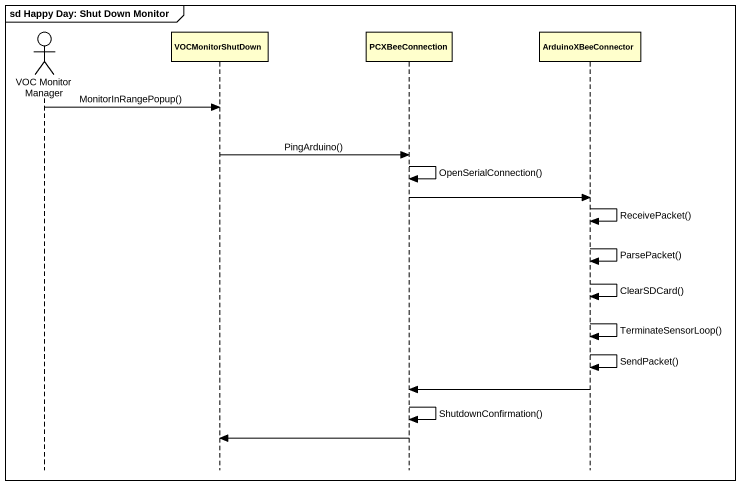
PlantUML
@startuml
mainframe sd Happy Day: Shut Down Monitor
hide footbox
actor "VOC Monitor Manager" as VOC_Monitor_Manager
participant VOCMonitorShutDown
participant PCXBeeConnection
participant ArduinoXBeeConnector

VOC_Monitor_Manager -> VOCMonitorShutDown : MonitorInRangePopup()
VOCMonitorShutDown -> PCXBeeConnection : PingArduino()
PCXBeeConnection -> PCXBeeConnection : OpenSerialConnection()
PCXBeeConnection -> ArduinoXBeeConnector
ArduinoXBeeConnector -> ArduinoXBeeConnector : ReceivePacket()
ArduinoXBeeConnector -> ArduinoXBeeConnector : ParsePacket()
ArduinoXBeeConnector -> ArduinoXBeeConnector : ClearSDCard()
ArduinoXBeeConnector -> ArduinoXBeeConnector : TerminateSensorLoop()
ArduinoXBeeConnector -> ArduinoXBeeConnector : SendPacket()
ArduinoXBeeConnector -> PCXBeeConnection
PCXBeeConnection -> PCXBeeConnection : ShutdownConfirmation()
PCXBeeConnection -> VOCMonitorShutDown
@enduml
